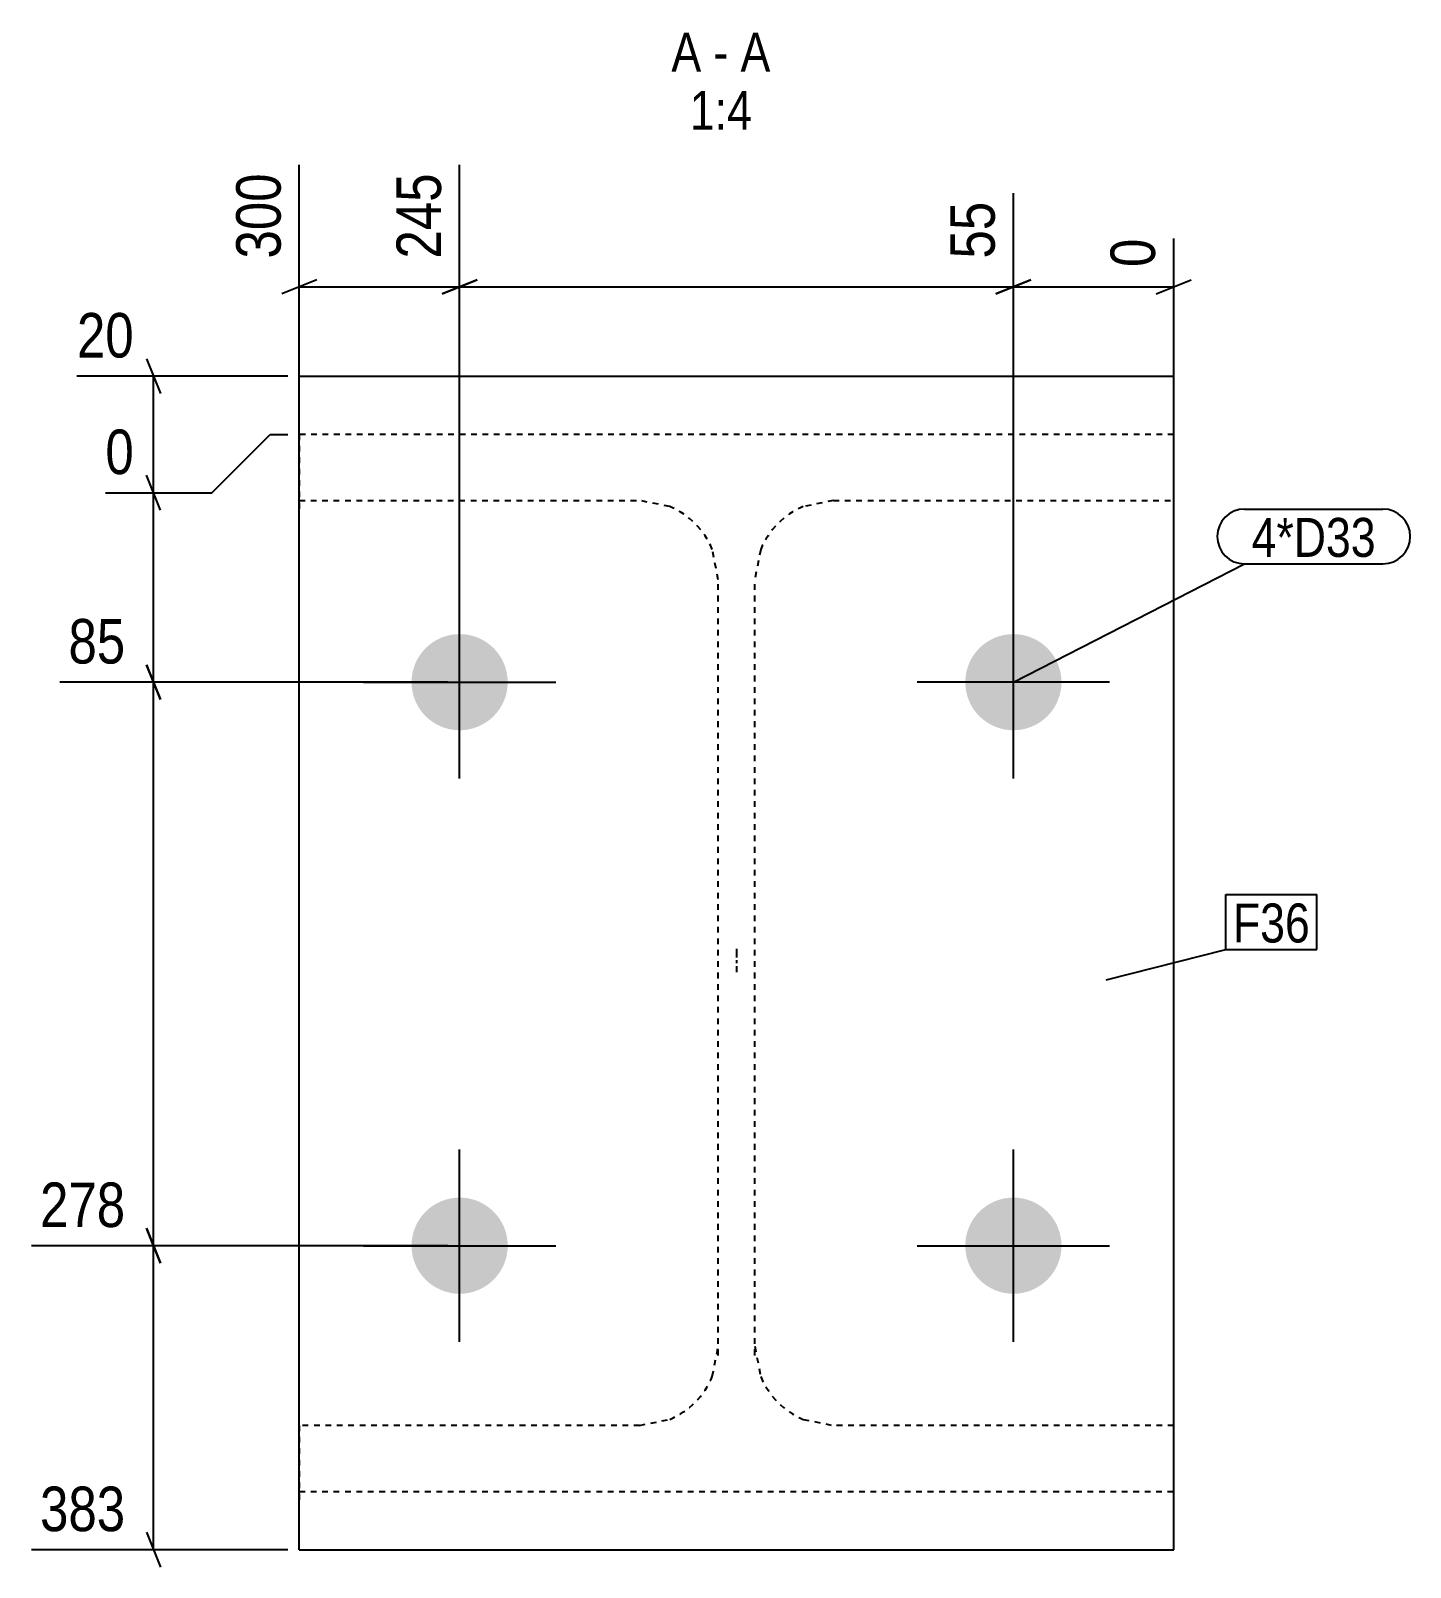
# Model space of a CAD drawing. Header units: millimetres. Extents: x 9 to 63580, y 10 to 4935.
# Drawn here: x 42255 to 42728, y 10 to 537 of the extents above; entities that cross this region are included whole.
import ezdxf

# ---------------------------------------------------------------- set-up
doc = ezdxf.new("R2010")
doc.units = ezdxf.units.MM
doc.linetypes.add('DXK_LINE_DOT2', pattern=[3.9198, 1.9599, -1.9599])
doc.linetypes.add('DXK_LINE_DOT3', pattern=[5.9187, 2.979, -0.9799, 0.9799, -0.9799])
for name, color, linetype in [('MÅLSÆTNING', 7, 'Continuous'), ('STÅL', 7, 'Continuous'), ('TEKST', 7, 'Continuous')]:
    doc.layers.add(name, color=color, linetype=linetype)
doc.styles.add('Arial Narrow', font='ARIALN.TTF', dxfattribs={"height": 0.2})

msp = doc.modelspace()

# ---------------------------------------------------------------- hatches: boundary and pattern name
at = {"layer": 'STÅL', "linetype": 'Continuous'}
for points in [[(42402.12, 329.8, -1), (42402.12, 296.8, -1)], [(42592.12, 296.8, -1), (42592.12, 329.8, -1)], [(42385.62, 119.95, -1), (42418.62, 119.95, -1)], [(42575.62, 119.95, -1), (42608.62, 119.95, -1)]]:
    msp.add_hatch(color=96, dxfattribs=at).paths.add_polyline_path(points)

# ---------------------------------------------------------------- linework, layer by layer
at = {"layer": 'MÅLSÆTNING', "color": 7, "linetype": 'Continuous'}
for p, q in [((42347.12, 402.3), (42347.12, 490.83)), ((42402.13, 317.3), (42402.13, 490.83)), ((42402.13, 317.3), (42402.13, 490.83)), ((42592.13, 317.3), (42592.13, 481.08)), ((42592.13, 317.3), (42592.13, 481.08)), ((42647.12, 402.3), (42647.12, 465.5)), ((42353.12, 451.35), (42341.12, 446.55)), ((42347.12, 448.95), (42402.13, 448.95)), ((42408.13, 451.35), (42396.13, 446.55)), ((42396.13, 446.55), (42408.13, 451.35)), ((42402.13, 448.95), (42592.13, 448.95)), ((42598.13, 451.35), (42586.13, 446.55)), ((42586.13, 446.55), (42598.13, 451.35)), ((42592.13, 448.95), (42647.12, 448.95)), ((42641.12, 446.55), (42653.12, 451.35)), ((42294.72, 424.3), (42299.52, 412.3)), ((42343.12, 418.3), (42270.82, 418.3)), ((42297.12, 378.3), (42297.12, 418.3)), ((42317.12, 378.3), (42337.12, 398.3)), ((42317.13, 378.3), (42337.13, 398.3)), ((42337.12, 398.3), (42343.12, 398.3)), ((42337.13, 398.3), (42343.12, 398.3)), ((42299.53, 372.3), (42294.73, 384.3)), ((42280.57, 378.3), (42317.12, 378.3)), ((42280.58, 378.3), (42317.13, 378.3)), ((42297.13, 313.3), (42297.13, 378.3)), ((42299.52, 307.3), (42294.72, 319.3)), ((42294.73, 319.3), (42299.53, 307.3)), ((42398.13, 313.3), (42265, 313.3)), ((42398.13, 313.3), (42265, 313.3)), ((42297.12, 119.95), (42297.12, 313.3)), ((42294.72, 125.95), (42299.52, 113.95)), ((42299.52, 113.95), (42294.72, 125.95)), ((42398.12, 119.95), (42255.25, 119.95)), ((42398.12, 119.95), (42255.25, 119.95)), ((42297.12, 15.6), (42297.12, 119.95)), ((42294.72, 21.6), (42299.52, 9.6)), ((42343.12, 15.6), (42255.25, 15.6))]:
    msp.add_line(p, q, dxfattribs=at)
at = {"layer": 'STÅL', "color": 2, "linetype": 'Continuous'}
for p, q in [((42347.12, 15.6), (42347.12, 418.3)), ((42347.12, 418.3), (42647.12, 418.3)), ((42647.12, 15.6), (42647.12, 418.3)), ((42347.12, 15.6), (42647.12, 15.6))]:
    msp.add_line(p, q, dxfattribs=at)
at = {"layer": 'STÅL', "color": 7, "linetype": 'DXK_LINE_DOT2'}
for p, q in [((42647.12, 398.3), (42347.12, 398.3)), ((42347.12, 398.3), (42347.12, 372.48)), ((42647.12, 372.48), (42647.12, 398.3)), ((42347.12, 375.63), (42463.87, 375.63)), ((42474.21, 373.56), (42463.87, 375.63)), ((42530.37, 375.63), (42520.04, 373.56)), ((42530.37, 375.63), (42647.12, 375.63)), ((42490.87, 348.43), (42488.82, 358.84)), ((42505.43, 358.84), (42503.37, 348.43)), ((42490.87, 82.32), (42490.87, 348.43)), ((42503.37, 82.32), (42503.37, 348.43)), ((42488.82, 75.06), (42490.87, 85.47)), ((42503.37, 85.47), (42505.43, 75.06)), ((42463.87, 58.27), (42347.12, 58.27)), ((42347.12, 58.27), (42347.12, 32.45)), ((42463.87, 58.27), (42474.21, 60.34)), ((42520.04, 60.34), (42530.37, 58.27)), ((42647.12, 58.27), (42530.37, 58.27)), ((42647.12, 32.45), (42647.12, 58.27)), ((42347.12, 35.6), (42647.12, 35.6))]:
    msp.add_line(p, q, dxfattribs=at)
at = {"layer": 'STÅL', "color": 96, "linetype": 'Continuous'}
for p, q in [((42402.12, 280.3), (42402.12, 346.3)), ((42592.12, 280.3), (42592.12, 346.3)), ((42369.12, 313.3), (42435.12, 313.3)), ((42625.12, 313.3), (42559.12, 313.3)), ((42402.12, 86.95), (42402.12, 152.95)), ((42592.12, 86.95), (42592.12, 152.95)), ((42369.12, 119.95), (42435.12, 119.95)), ((42559.12, 119.95), (42625.12, 119.95))]:
    msp.add_line(p, q, dxfattribs=at)
at = {"layer": 'STÅL', "color": 7, "linetype": 'DXK_LINE_DOT3'}
msp.add_line((42497.12, 221.83), (42497.12, 213.8), dxfattribs=at)
at = {"layer": 'STÅL', "color": 7, "linetype": 'DXK_LINE_DOT2'}
for centre, start, end in [((42463.74, 348.56), 22.2862, 67.2851), ((42530.51, 348.56), 112.7149, 157.7138), ((42463.74, 85.34), 292.7149, 337.7138), ((42530.51, 85.34), 202.2862, 247.2851)]:
    msp.add_arc(centre, 27.1, start, end, dxfattribs=at)

# ---------------------------------------------------------------- wipeouts: each hides what was drawn before it
at = {"color": 0, "linetype": 'Continuous'}
for points, layer in [([(42343.92, 491.12), (42321.52, 491.12), (42321.52, 455.47), (42343.92, 455.47)], 'MÅLSÆTNING'), ([(42398.92, 491.12), (42376.52, 491.12), (42376.53, 455.47), (42398.93, 455.47)], 'MÅLSÆTNING'), ([(42588.92, 481.37), (42566.52, 481.37), (42566.52, 455.47), (42588.92, 455.47)], 'MÅLSÆTNING'), ([(42290.61, 316.5), (42290.61, 338.9), (42264.71, 338.9), (42264.71, 316.5)], 'MÅLSÆTNING'), ([(42290.61, 123.15), (42290.61, 145.55), (42254.96, 145.55), (42254.96, 123.15)], 'MÅLSÆTNING'), ([(42290.61, 18.8), (42290.61, 41.2), (42254.96, 41.2), (42254.96, 18.8)], 'MÅLSÆTNING'), ([(42485.01, 522.83), (42485.01, 536.83), (42474.79, 536.83), (42474.79, 522.83)], 'TEKST'), ([(42494.31, 522.83), (42494.31, 536.83), (42489.21, 536.83), (42489.21, 522.83)], 'TEKST'), ([(42508.74, 522.83), (42508.74, 536.83), (42498.51, 536.83), (42498.51, 522.83)], 'TEKST'), ([(42502.43, 502.83), (42502.43, 516.83), (42481.1, 516.83), (42481.1, 502.83)], 'TEKST')]:
    msp.add_wipeout(points, dxfattribs=at).dxf.layer = layer
at = {"color": 0}
for points in [[(42716.5, 356.3), (42716.5, 370.3), (42673.87, 370.3), (42673.87, 356.3)], [(42693.87, 223.99), (42693.87, 237.99), (42667.44, 237.99), (42667.44, 223.99)]]:
    msp.add_wipeout(points, dxfattribs=at).dxf.layer = 'TEKST'

# ---------------------------------------------------------------- next in the draw order: texts
at = {"layer": 'MÅLSÆTNING', "color": 3, "linetype": 'Continuous', "style": 'Arial Narrow'}
for s, p in [('300', (42340.72, 458.67)), ('245', (42395.73, 458.67)), ('55', (42585.73, 458.67))]:
    msp.add_text(s, height=15.271, rotation=90.0002, dxfattribs=at).set_placement(p)
for s, p in [('85', (42267.91, 319.7)), ('278', (42258.16, 126.35)), ('383', (42258.16, 22))]:
    msp.add_text(s, height=15.271, dxfattribs=at).set_placement(p)
at = {"layer": 'TEKST', "color": 3, "linetype": 'Continuous', "style": 'Arial Narrow'}
for s, height, p in [('A', 13.36, (42474.79, 522.83)), ('A', 13.36, (42498.51, 522.83)), ('-', 13.36, (42489.21, 522.83)), ('1:4', 13.362, (42481.1, 502.83))]:
    msp.add_text(s, height=height, dxfattribs=at).set_placement(p)

# ---------------------------------------------------------------- next in the draw order: wipeouts: each hides what was drawn before it
at = {"color": 0, "linetype": 'Continuous'}
for points in [[(42643.92, 468.7), (42621.52, 468.7), (42621.52, 452.55), (42643.92, 452.55)], [(42293.52, 421.5), (42293.52, 443.9), (42267.62, 443.9), (42267.62, 421.5)], [(42293.53, 381.5), (42293.53, 403.9), (42277.38, 403.9), (42277.38, 381.5)]]:
    msp.add_wipeout(points, dxfattribs=at).dxf.layer = 'MÅLSÆTNING'
at = {"color": 0}
for points in [[(42716.5, 356.3), (42716.5, 370.3), (42673.87, 370.3), (42673.87, 356.3)], [(42693.87, 223.99), (42693.87, 237.99), (42667.44, 237.99), (42667.44, 223.99)]]:
    msp.add_wipeout(points, dxfattribs=at).dxf.layer = 'TEKST'

# ---------------------------------------------------------------- next in the draw order: linework, layer by layer
at = {"layer": 'MÅLSÆTNING', "color": 7, "linetype": 'Continuous'}
msp.add_line((42299.52, 372.3), (42294.72, 384.3), dxfattribs=at)
at = {"layer": 'TEKST', "color": 7, "linetype": 'Continuous'}
for p, q in [((42671.47, 372.7), (42718.9, 372.7)), ((42592.12, 313.3), (42671.47, 353.9)), ((42671.47, 353.9), (42718.9, 353.9)), ((42665.04, 240.39), (42696.27, 240.39)), ((42665.04, 221.59), (42665.04, 240.39)), ((42696.27, 221.59), (42696.27, 240.39)), ((42623.91, 211.19), (42665.04, 221.59)), ((42665.04, 221.59), (42696.27, 221.59))]:
    msp.add_line(p, q, dxfattribs=at)
for centre, start, end in [((42671.47, 363.3), 90, 270), ((42718.9, 363.3), 270, 90)]:
    msp.add_arc(centre, 9.4, start, end, dxfattribs=at)

# ---------------------------------------------------------------- next in the draw order: texts
at = {"layer": 'MÅLSÆTNING', "color": 3, "linetype": 'Continuous', "style": 'Arial Narrow'}
msp.add_text('0', height=15.27, rotation=90.0002, dxfattribs=at).set_placement((42640.72, 455.75))
for s, height, p in [('20', 15.271, (42270.82, 424.7)), ('0', 15.27, (42280.58, 384.7))]:
    msp.add_text(s, height=height, dxfattribs=at).set_placement(p)
at = {"layer": 'TEKST', "color": 3, "style": 'Arial Narrow'}
for s, p in [('4*D33', (42673.87, 356.3)), ('F36', (42667.44, 223.99))]:
    msp.add_text(s, height=13.362, dxfattribs=at).set_placement(p)

doc.saveas('drawing.dxf')
